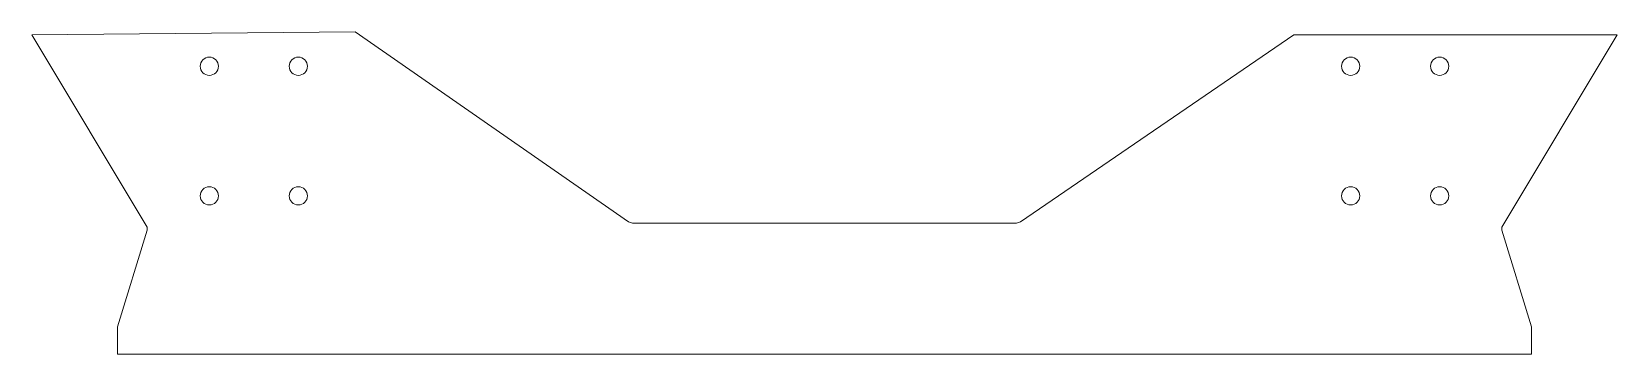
# Model space of a CAD drawing. Header units: inches. Extents: x -24.5 to 24.5, y -9.9 to 0.1.
import ezdxf

# ---------------------------------------------------------------- set-up
doc = ezdxf.new("R2010")
doc.units = ezdxf.units.IN
doc.header["$MEASUREMENT"] = 0

msp = doc.modelspace()

# ---------------------------------------------------------------- linework, layer by layer
at = {"color": 7, "linetype": 'Continuous', "lineweight": 15}
for p, q in [((-24.5, 0), (-14.5, 0.094)), ((-20.933, -5.937), (-24.5, 0)), ((-14.5, 0.094), (-6.055, -5.774)), ((6.055, -5.774), (14.5, 0)), ((14.5, 0), (24.5, 0)), ((24.5, 0), (20.933, -5.937)), ((-6.055, -5.774), (-5.933, -5.812)), ((-5.933, -5.812), (5.933, -5.812)), ((5.933, -5.812), (6.055, -5.774)), ((-21.851, -9.012), (-20.933, -6.023)), ((-20.933, -6.023), (-20.933, -5.937)), ((20.933, -5.937), (20.933, -6.023)), ((20.933, -6.023), (21.851, -9.012)), ((-21.851, -9.856), (-21.851, -9.012)), ((21.851, -9.012), (21.851, -9.856)), ((21.851, -9.856), (-21.851, -9.856))]:
    msp.add_line(p, q, dxfattribs=at)
for centre in [(-19.011, -0.97), (-16.261, -0.97), (16.261, -0.97), (19.011, -0.97), (-19.011, -4.97), (-16.261, -4.97), (16.261, -4.97), (19.011, -4.97)]:
    msp.add_circle(centre, 0.281, dxfattribs=at)

doc.saveas('drawing.dxf')
